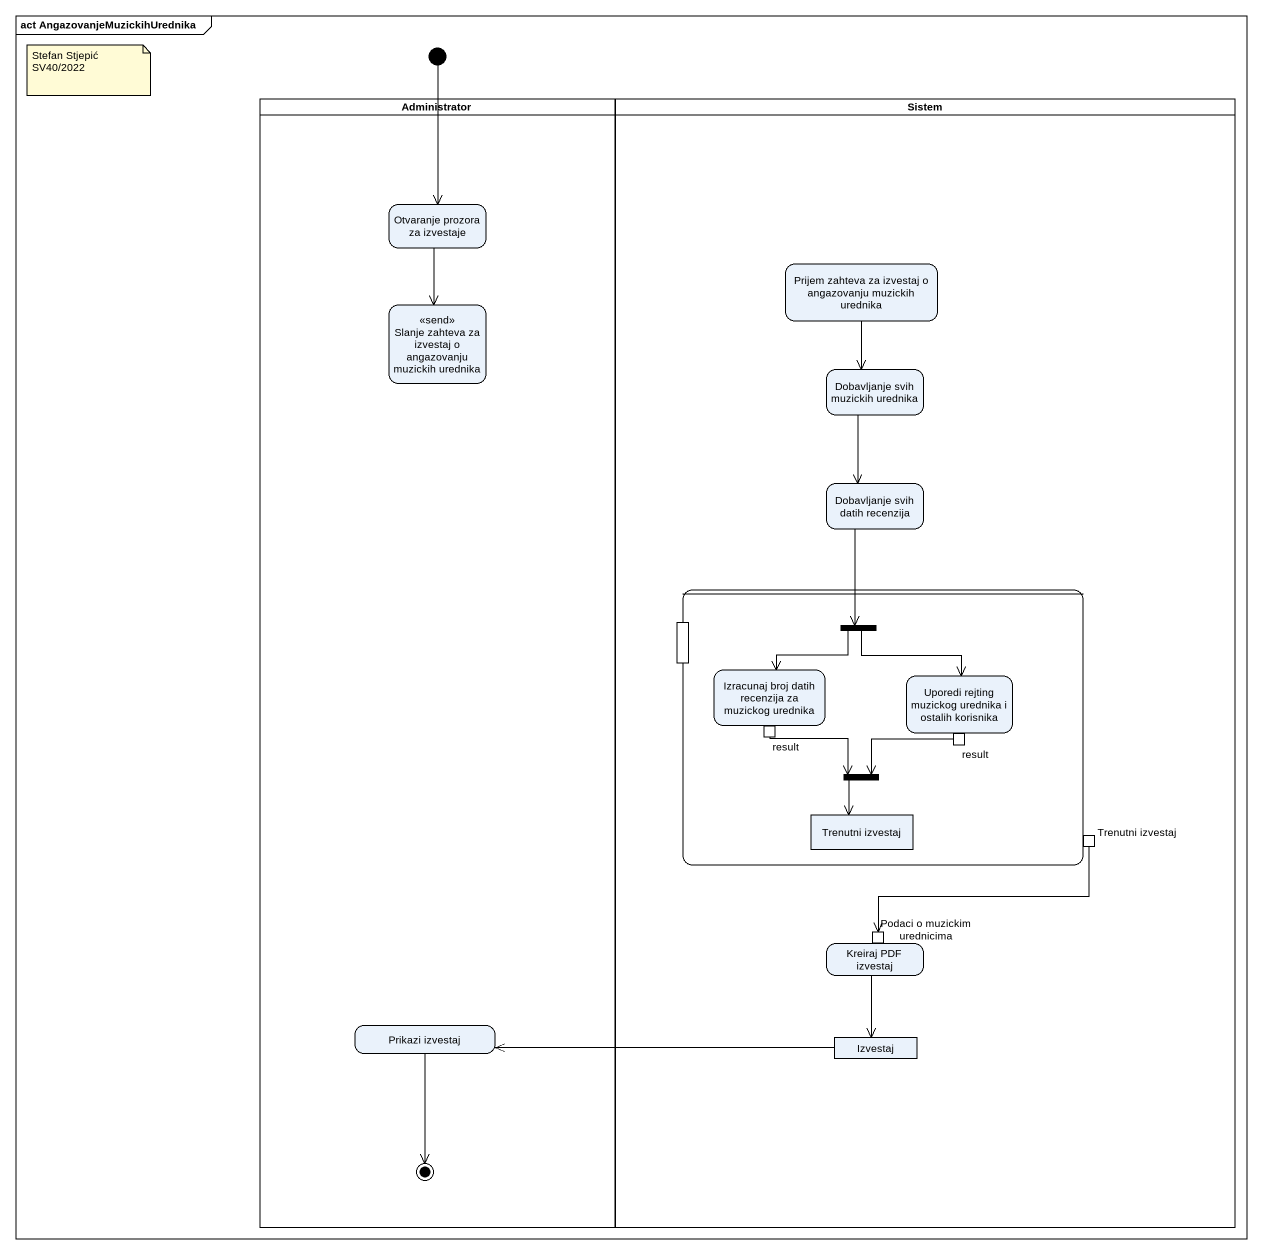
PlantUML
@startuml
mainframe act AngazovanjeMuzickihUrednika
hide empty description
state initial1 <<start>>
state Administrator <<partition>> {
  state "Otvaranje prozora za izvestaje" as Otvaranje_prozora_za
  state "Slanje zahteva za izvestaj o angazovanju muzickih urednika" as Slanje_zahteva_za_izvestaj <<send>>
  state "Prikazi izvestaj" as Prikazi_izvestaj
  Prikazi_izvestaj --> [*]
}
state Sistem <<partition>> {
  state "Prijem zahteva za izvestaj o angazovanju muzickih urednika" as Prijem_zahteva_za_izvestaj
  state "Dobavljanje svih muzickih urednika" as Dobavljanje_svih_muzickih
  state "Dobavljanje svih datih recenzija" as Dobavljanje_svih_datih
  state " " as state1 {
    state pin1 <<inputPin>>
    state fork1 <<fork>>
    state "Izracunaj broj datih recenzija za muzickog urednika" as Izracunaj_broj_datih {
      state result <<outputPin>>
    }
    state "Uporedi rejting muzickog urednika i ostalih korisnika" as Uporedi_rejting_muzickog {
      state "result" as result_2 <<outputPin>>
    }
    state fork2 <<join>>
    state "Trenutni izvestaj" as Trenutni_izvestaj <<object>>
    state "Trenutni izvestaj" as Trenutni_izvestaj_2 <<outputPin>>
  }
  state "Kreiraj PDF izvestaj" as Kreiraj_PDF_izvestaj {
    state "Podaci o muzickim urednicima" as Podaci_o_muzickim_urednicima <<inputPin>>
  }
  state Izvestaj <<object>>
}
initial1 --> Otvaranje_prozora_za
Otvaranje_prozora_za --> Slanje_zahteva_za_izvestaj
Prijem_zahteva_za_izvestaj --> Dobavljanje_svih_muzickih
Dobavljanje_svih_muzickih --> Dobavljanje_svih_datih
Dobavljanje_svih_datih --> fork1
fork1 --> Izracunaj_broj_datih
fork1 --> Uporedi_rejting_muzickog
result -right-> fork2
fork2 --> Trenutni_izvestaj
result_2 -left-> fork2
Trenutni_izvestaj_2 -left-> Podaci_o_muzickim_urednicima
Kreiraj_PDF_izvestaj --> Izvestaj
Izvestaj -left-> Prikazi_izvestaj
note as N1
  Stefan Stjepić
  SV40/2022
end note
@enduml
